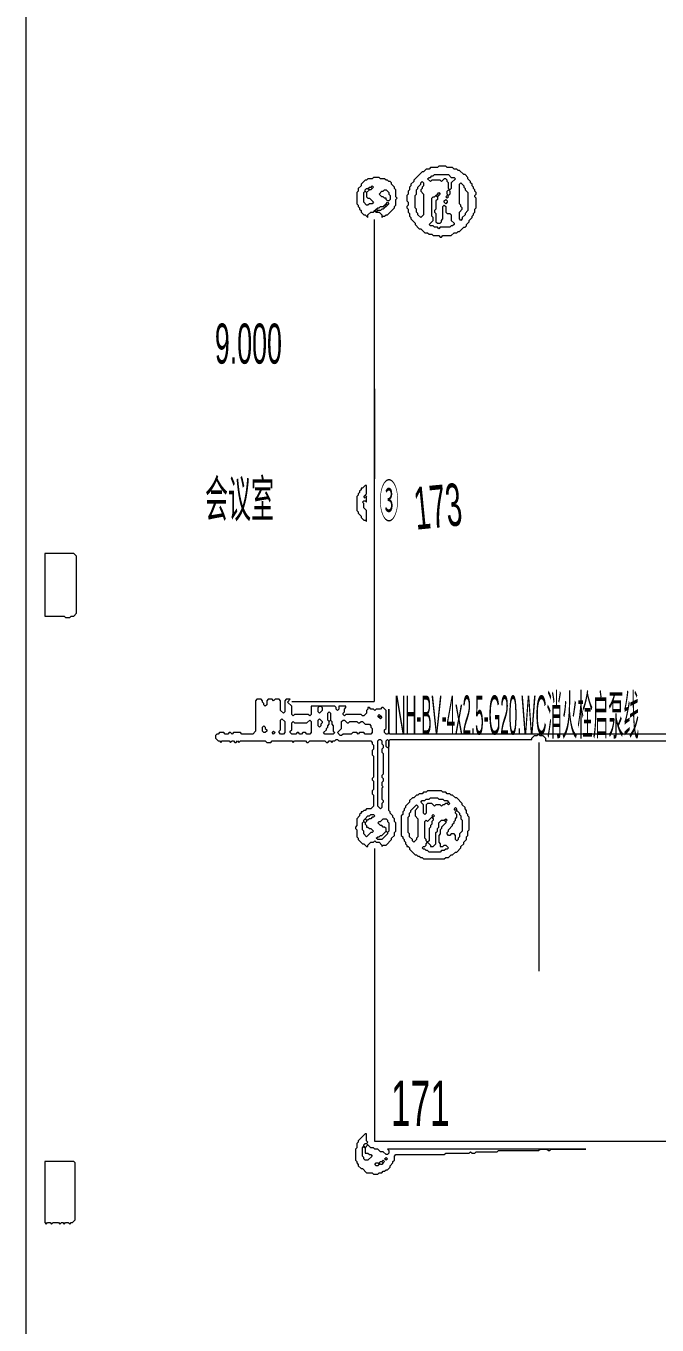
# Model space of a CAD drawing. Header units: millimetres. Extents: x 4 to 412, y 4 to 290.
# Drawn here: x 80.2 to 120, y 99.6 to 181.5 of the extents above; entities that cross this region are included whole.
import ezdxf

# ---------------------------------------------------------------- set-up
doc = ezdxf.new("R2010")
doc.units = ezdxf.units.MM
for name, color, linetype, lineweight in [('OCR_TEXT', 6, 'CONTINUOUS', 0), ('TRACE_STRAIGHT', 5, 'CONTINUOUS', 0), ('TRACE_TEXT_SYMBOL', 6, 'CONTINUOUS', 0)]:
    doc.layers.add(name, color=color, linetype=linetype, lineweight=lineweight)
doc.styles.add('wqy-unicode', font='wqy-unicode')

msp = doc.modelspace()

# ---------------------------------------------------------------- linework, layer by layer
at = {"layer": 'TRACE_STRAIGHT', "color": 5}
for p, q in [((80.174, 186.018), (80.174, 94.318)), ((102.157, 169.331), (102.157, 138.937)), ((102.182, 158.652), (102.182, 152.974)), ((96.945, 138.937), (102.157, 138.937)), ((112.543, 136.339), (112.543, 121.918)), ((102.172, 129.648), (102.172, 111.199)), ((102.172, 111.199), (159.553, 111.199))]:
    msp.add_line(p, q, dxfattribs=at)
at = {"layer": 'TRACE_TEXT_SYMBOL', "color": 6}
for points in [[(106.228, 172.697), (106.14, 172.609), (105.702, 172.609), (105.615, 172.521), (105.439, 172.521), (105.264, 172.346), (105.177, 172.346), (104.651, 171.821), (104.651, 171.733), (104.476, 171.558), (104.476, 171.471), (104.389, 171.383), (104.389, 171.208), (104.301, 171.12), (104.301, 170.945), (104.213, 170.857), (104.213, 170.507), (104.301, 170.42), (104.301, 170.244), (104.213, 170.157), (104.213, 170.069), (104.301, 169.982), (104.301, 169.807), (104.389, 169.719), (104.389, 169.544), (104.476, 169.456), (104.476, 169.369), (104.739, 169.106), (104.739, 169.018), (105.002, 168.756), (105.089, 168.756), (105.352, 168.493), (105.527, 168.493), (105.615, 168.405), (105.79, 168.405), (105.877, 168.318), (106.228, 168.318), (106.315, 168.23), (106.403, 168.23), (106.49, 168.318), (107.016, 168.318), (107.191, 168.493), (107.366, 168.493), (107.454, 168.581), (107.541, 168.581), (107.804, 168.843), (107.892, 168.843), (107.979, 168.931), (107.979, 169.018), (108.154, 169.194), (108.154, 169.281), (108.329, 169.456), (108.329, 169.544), (108.417, 169.631), (108.417, 169.719), (108.505, 169.807), (108.505, 169.982), (108.592, 170.069), (108.592, 170.682), (108.505, 170.77), (108.505, 170.857), (108.592, 170.945), (108.592, 171.033), (108.505, 171.12)], [(108.505, 171.12), (108.505, 171.208), (108.417, 171.295), (108.417, 171.383), (108.329, 171.471), (108.329, 171.558), (108.242, 171.646), (108.242, 171.733), (108.067, 171.908), (108.067, 171.996), (107.892, 172.171), (107.804, 172.171), (107.541, 172.434), (107.454, 172.434), (107.366, 172.521), (107.191, 172.521), (107.103, 172.609), (106.753, 172.609), (106.666, 172.697), (106.228, 172.697)], [(95.368, 138.98), (95.368, 138.718), (95.281, 138.63), (95.193, 138.718), (95.193, 138.805), (95.106, 138.893), (95.106, 138.98), (95.018, 139.068), (94.755, 139.068), (94.668, 138.98), (94.668, 137.054), (94.493, 136.879), (93.792, 136.879), (93.705, 136.966), (93.267, 136.966), (93.179, 136.879), (93.092, 136.966), (93.004, 136.966), (92.916, 136.879), (92.741, 136.879), (92.654, 136.966), (92.391, 136.966), (92.303, 136.879), (92.216, 136.879), (92.128, 136.791), (92.128, 136.616), (92.303, 136.441), (92.391, 136.441), (92.478, 136.353), (92.566, 136.441), (93.004, 136.441), (93.092, 136.353), (93.179, 136.441), (93.267, 136.441), (93.354, 136.353), (93.442, 136.353), (93.529, 136.441), (93.617, 136.353), (93.705, 136.441), (95.281, 136.441), (95.368, 136.353), (95.631, 136.353), (95.719, 136.441), (96.945, 136.441), (97.032, 136.353), (97.12, 136.441), (97.821, 136.441), (97.908, 136.353), (97.996, 136.353), (98.083, 136.441), (99.047, 136.441), (99.134, 136.353), (99.222, 136.353), (99.309, 136.441), (99.397, 136.441), (99.484, 136.353), (99.572, 136.441), (99.66, 136.441), (99.747, 136.528), (99.835, 136.528), (99.922, 136.441), (101.937, 136.441), (102.024, 136.353), (102.024, 136.266)], [(122.079, 136.879), (103.163, 136.879), (103.075, 136.966), (103.075, 138.455), (103.075, 136.966), (102.987, 136.879), (102.9, 136.879), (102.812, 136.966), (102.812, 137.141), (102.9, 137.229), (102.9, 138.367), (102.725, 138.543), (102.637, 138.543), (102.55, 138.455), (102.287, 138.455), (102.199, 138.367), (102.112, 138.455), (101.937, 138.455), (101.849, 138.543), (101.761, 138.543), (101.761, 138.455), (101.674, 138.367), (101.674, 138.192), (101.499, 138.017), (101.411, 138.017), (101.323, 138.105), (100.36, 138.105), (100.273, 138.017), (100.185, 138.105), (100.185, 138.192), (100.273, 138.28), (100.273, 138.455), (100.36, 138.543), (100.36, 138.63), (99.922, 138.63), (99.922, 138.455), (99.835, 138.367), (99.747, 138.455), (99.747, 138.543), (99.66, 138.63), (98.171, 138.63), (98.171, 138.105), (98.083, 138.017), (97.996, 138.105), (97.12, 138.105), (97.032, 138.017), (96.945, 138.105), (96.945, 138.63), (96.682, 138.893), (96.857, 139.068), (96.594, 139.068), (96.507, 138.98), (96.507, 138.28), (96.419, 138.192), (96.244, 138.367), (96.244, 138.98), (96.157, 139.068), (95.894, 139.068), (95.806, 138.98), (95.719, 139.068), (95.456, 139.068), (95.368, 138.98)], [(112.27, 136.791), (112.445, 136.791), (112.533, 136.879), (112.621, 136.791), (112.796, 136.791), (112.971, 136.616), (112.971, 136.441), (122.867, 136.441)], [(102.024, 136.266), (102.112, 136.178), (102.112, 135.915), (102.024, 135.828), (102.024, 135.565), (102.112, 135.477), (102.112, 134.164), (102.024, 134.076), (102.024, 133.989), (102.112, 133.901), (102.112, 133.376), (102.024, 133.288), (102.024, 133.113), (102.112, 133.025), (102.112, 132.325), (101.937, 132.15), (101.674, 132.15), (101.586, 132.062), (101.499, 132.062), (101.411, 131.974), (101.323, 131.974), (101.323, 131.887), (101.236, 131.799), (101.236, 131.712), (101.061, 131.537), (101.061, 131.099), (100.973, 131.011), (100.973, 130.924), (101.061, 130.836), (101.061, 130.398), (101.148, 130.311), (101.148, 130.223), (101.411, 129.96), (101.499, 129.96), (101.674, 129.785), (101.761, 129.785), (101.761, 129.873), (101.937, 130.048), (102.112, 130.048), (102.199, 130.135), (102.287, 130.048), (102.462, 130.048), (102.637, 129.873), (102.637, 129.785), (102.725, 129.873), (102.9, 129.873), (103.25, 130.223), (103.25, 130.311), (103.425, 130.486), (103.425, 130.661), (103.513, 130.748), (103.513, 131.274), (103.425, 131.361), (103.425, 131.537), (103.338, 131.624), (103.338, 131.712), (103.163, 131.887), (103.163, 131.974), (103.075, 132.062), (103.075, 136.441), (103.163, 136.528), (112.095, 136.528), (112.095, 136.616), (112.27, 136.791)], [(105.527, 133.288), (105.439, 133.201), (105.264, 133.201), (105.177, 133.113), (105.002, 133.113), (104.914, 133.025), (104.826, 133.025), (104.651, 132.85), (104.564, 132.85), (104.389, 132.675), (104.389, 132.588), (104.126, 132.325), (104.126, 132.237), (104.038, 132.15), (104.038, 132.062), (103.951, 131.974), (103.951, 131.799), (103.863, 131.712), (103.863, 130.486), (103.951, 130.398), (103.951, 130.311), (104.038, 130.223), (104.038, 130.135), (104.126, 130.048), (104.126, 129.96), (104.213, 129.873), (104.213, 129.785), (104.301, 129.785), (104.389, 129.698), (104.389, 129.61), (104.739, 129.26), (104.826, 129.26), (104.914, 129.172), (105.002, 129.172), (105.089, 129.085), (105.177, 129.085), (105.264, 128.997), (106.578, 128.997), (106.666, 129.085), (106.841, 129.085), (107.016, 129.26), (107.103, 129.26), (107.279, 129.435), (107.366, 129.435), (107.629, 129.698), (107.629, 129.785), (107.804, 129.96), (107.804, 130.048), (107.979, 130.223), (107.979, 130.398), (108.067, 130.486), (108.067, 130.748), (108.154, 130.836), (108.154, 131.624), (108.067, 131.712), (108.067, 131.799), (107.979, 131.887), (107.979, 132.062), (107.892, 132.15), (107.892, 132.237), (107.716, 132.412), (107.716, 132.5), (107.366, 132.85), (107.279, 132.85)], [(107.279, 132.85), (107.103, 133.025), (107.016, 133.025), (106.928, 133.113), (106.753, 133.113), (106.666, 133.201), (106.49, 133.201), (106.403, 133.288), (105.527, 133.288)]]:
    msp.add_lwpolyline(points, dxfattribs=at)
for points in [[(105.877, 172.084), (105.965, 172.171), (106.841, 172.171), (107.016, 171.996), (107.191, 171.996), (107.279, 171.908), (107.016, 171.646), (107.016, 171.295), (106.928, 171.208), (106.841, 171.295), (106.841, 171.646), (106.753, 171.733), (106.753, 171.821), (106.666, 171.908), (106.578, 171.908), (106.403, 171.733), (106.315, 171.821), (105.79, 171.821), (105.702, 171.733), (105.527, 171.908), (105.615, 171.996), (105.702, 171.996), (105.79, 172.084)], [(102.112, 171.996), (102.024, 171.908), (101.761, 171.908), (101.674, 171.821), (101.586, 171.821), (101.323, 171.558), (101.323, 171.471), (101.148, 171.295), (101.148, 171.12), (101.061, 171.033), (101.061, 170.332), (101.148, 170.244), (101.148, 170.157), (101.236, 170.069), (101.236, 169.982), (101.323, 169.894), (101.323, 169.807), (101.499, 169.631), (101.586, 169.631), (101.761, 169.456), (101.761, 169.631), (101.937, 169.807), (102.112, 169.807), (102.199, 169.894), (102.287, 169.807), (102.462, 169.807), (102.637, 169.631), (102.637, 169.456), (102.725, 169.544), (102.812, 169.544), (102.9, 169.631), (102.987, 169.631), (103.425, 170.069), (103.425, 170.157), (103.513, 170.244), (103.513, 170.595), (103.6, 170.682), (103.513, 170.77), (103.513, 171.208), (103.425, 171.295), (103.425, 171.383), (103.25, 171.558), (103.25, 171.646), (103.163, 171.733), (103.075, 171.733), (102.987, 171.821), (102.9, 171.821), (102.812, 171.908), (102.55, 171.908), (102.462, 171.996)], [(101.586, 171.208), (101.674, 171.295), (101.761, 171.295), (101.849, 171.208), (101.674, 171.033), (101.586, 171.12)], [(101.761, 171.295), (101.849, 171.383), (101.937, 171.383), (102.024, 171.295), (101.937, 171.208), (101.849, 171.208)], [(101.937, 171.383), (102.024, 171.471), (102.112, 171.383), (102.024, 171.295)], [(105.089, 171.646), (105.177, 171.733), (105.264, 171.646), (105.264, 171.471), (105.177, 171.383), (105.177, 171.295), (105.089, 171.208), (105.089, 171.12), (105.264, 170.945), (105.264, 169.631), (105.089, 169.456), (104.914, 169.631), (104.914, 169.719), (104.826, 169.807), (104.826, 169.982), (104.739, 170.069), (104.739, 170.857), (104.826, 170.945), (104.826, 171.208), (104.914, 171.295), (104.914, 171.383), (105.089, 171.558)], [(107.541, 171.558), (107.629, 171.646), (107.804, 171.471), (107.804, 171.383), (107.892, 171.295), (107.892, 171.208), (108.067, 171.033), (108.067, 169.894), (107.892, 169.719), (107.892, 169.631), (107.716, 169.456), (107.716, 169.369), (107.629, 169.281), (107.541, 169.369), (107.541, 169.807), (107.716, 169.982), (107.716, 170.069), (107.629, 170.157), (107.629, 170.244), (107.541, 170.332)], [(101.499, 171.033), (101.586, 171.12), (101.674, 171.033), (101.674, 170.77), (101.761, 170.682), (101.849, 170.682), (102.112, 170.42), (102.024, 170.332), (101.849, 170.332), (101.761, 170.244), (101.674, 170.244), (101.499, 170.42)], [(102.725, 171.12), (102.812, 171.208), (102.9, 171.208), (103.075, 171.033), (103.075, 170.945), (103.163, 170.857), (103.163, 170.595), (103.075, 170.507), (102.987, 170.507), (102.9, 170.595), (102.9, 170.682), (102.812, 170.682), (102.725, 170.77), (102.637, 170.77), (102.462, 170.945), (102.637, 171.12)], [(105.965, 170.77), (106.052, 170.857), (106.14, 170.77), (106.14, 170.595), (106.052, 170.507), (106.052, 169.982), (105.965, 169.894), (105.965, 169.807), (106.052, 169.719), (106.052, 169.194), (106.14, 169.106), (106.315, 169.106), (106.403, 169.194), (106.403, 169.281), (106.49, 169.369), (106.49, 170.157), (106.578, 170.244), (106.666, 170.157), (106.666, 169.807), (106.753, 169.719), (106.928, 169.719), (107.016, 169.631), (107.016, 169.281), (107.191, 169.106), (107.191, 169.018), (107.103, 168.931), (107.016, 168.931), (106.928, 168.843), (106.315, 168.843), (106.228, 168.756), (106.14, 168.843), (105.965, 168.843), (105.877, 168.931), (105.702, 168.931), (105.615, 169.018), (105.877, 169.281), (105.877, 169.456), (105.79, 169.544), (105.79, 170.682), (105.877, 170.77)], [(106.052, 170.857), (106.14, 170.945), (106.228, 170.857), (106.14, 170.77)], [(106.14, 170.945), (106.228, 171.033), (106.315, 170.945), (106.228, 170.857)], [(106.578, 170.507), (106.666, 170.595), (106.753, 170.507), (106.753, 170.42), (106.666, 170.332), (106.578, 170.42)], [(106.666, 170.77), (106.753, 170.857), (106.841, 170.77), (106.753, 170.682)], [(106.753, 171.12), (106.841, 171.208), (106.928, 171.12), (106.928, 170.945), (106.841, 170.857), (106.753, 170.945)], [(102.199, 169.894), (102.287, 169.982), (102.374, 169.894), (102.287, 169.807)], [(102.462, 170.069), (102.55, 170.157), (102.725, 170.157), (102.812, 170.069), (102.725, 169.982), (102.637, 169.982), (102.55, 169.894), (102.374, 169.894), (102.287, 169.982), (102.374, 170.069)], [(102.725, 170.157), (102.812, 170.244), (102.9, 170.157), (102.812, 170.069)], [(102.812, 170.244), (102.9, 170.332), (102.987, 170.244), (102.9, 170.157)], [(102.9, 170.332), (102.987, 170.42), (103.075, 170.332), (102.987, 170.244)], [(101.586, 152.554), (101.411, 152.379), (101.323, 152.379), (101.323, 152.292), (101.236, 152.204), (101.236, 152.117), (101.148, 152.029), (101.148, 151.941), (101.061, 151.854), (101.061, 150.978), (101.148, 150.891), (101.148, 150.803), (101.323, 150.628), (101.323, 150.54), (101.499, 150.365), (101.586, 150.365), (101.674, 150.278), (101.674, 150.978), (101.499, 151.153), (101.499, 151.416), (101.411, 151.504), (101.499, 151.591), (101.586, 151.591), (101.674, 151.504), (101.674, 151.854), (101.586, 151.941), (101.674, 152.029), (101.674, 152.554)], [(101.499, 151.854), (101.586, 151.941), (101.674, 151.854), (101.586, 151.766)], [(81.357, 148.263), (81.357, 144.322), (82.583, 144.322), (82.67, 144.235), (82.933, 144.235), (83.02, 144.322), (83.196, 144.322), (83.371, 144.498), (83.371, 148.088), (83.196, 148.263)], [(98.609, 138.543), (98.696, 138.63), (98.784, 138.63), (98.871, 138.543), (98.871, 138.367), (98.696, 138.192), (98.609, 138.28)], [(96.244, 137.754), (96.332, 137.842), (96.507, 137.667), (96.507, 136.966), (96.419, 136.879), (96.244, 136.879), (96.157, 136.966), (96.157, 137.054), (96.244, 137.141)], [(98.083, 137.754), (98.171, 137.667), (98.171, 136.966), (98.083, 136.879), (97.908, 136.879), (97.821, 136.966), (97.645, 136.966), (97.558, 136.879), (97.47, 136.879), (97.383, 136.966), (97.295, 136.966), (97.207, 136.879), (96.945, 136.879), (96.857, 136.966), (96.857, 137.054), (96.945, 137.141), (96.945, 137.579), (97.032, 137.667), (97.12, 137.579), (97.908, 137.579)], [(98.609, 137.754), (98.696, 137.842), (98.871, 137.667), (98.871, 137.579), (98.784, 137.492), (98.784, 137.404), (98.696, 137.317), (98.609, 137.404)], [(99.309, 137.667), (99.397, 137.754), (99.484, 137.667), (99.484, 137.492), (99.572, 137.404), (99.572, 137.054), (99.66, 136.966), (99.572, 136.879), (99.047, 136.879), (98.959, 136.966), (99.134, 137.141), (99.134, 137.229), (99.222, 137.317), (99.222, 137.404), (99.309, 137.492)], [(99.222, 138.192), (99.309, 138.28), (99.397, 138.192), (99.397, 137.754), (99.309, 137.667), (99.222, 137.754)], [(100.097, 137.667), (100.185, 137.754), (100.273, 137.754), (100.448, 137.579), (100.535, 137.579), (100.623, 137.667), (101.061, 137.667), (101.148, 137.579), (101.236, 137.579), (101.323, 137.667), (101.411, 137.667), (101.586, 137.492), (101.849, 137.492), (101.937, 137.404), (101.937, 137.317), (102.024, 137.229), (102.024, 136.966), (101.937, 136.879), (101.586, 136.879), (101.499, 136.966), (101.236, 136.966), (101.148, 136.879), (101.061, 136.966), (100.798, 136.966), (100.71, 136.879), (100.185, 136.879), (100.097, 136.791), (100.01, 136.791), (99.835, 136.966), (100.097, 137.229)], [(102.374, 138.017), (102.462, 138.105), (102.55, 138.017), (102.462, 137.93)], [(102.462, 137.93), (102.55, 138.017), (102.637, 137.93), (102.55, 137.842)], [(95.106, 137.317), (95.193, 137.404), (95.281, 137.317), (95.281, 137.229), (95.368, 137.141), (95.368, 137.054), (95.281, 136.966), (95.193, 136.966), (95.106, 137.054)], [(95.719, 136.966), (95.806, 137.054), (95.894, 136.966), (95.806, 136.879)], [(102.374, 136.441), (102.462, 136.528), (102.55, 136.528), (102.637, 136.441), (102.637, 136.266), (102.725, 136.178), (102.725, 136.003), (102.637, 135.915), (102.637, 135.74), (102.725, 135.653), (102.725, 134.339), (102.637, 134.251), (102.637, 134.164), (102.725, 134.076), (102.725, 133.901), (102.637, 133.814), (102.637, 133.638), (102.725, 133.551), (102.637, 133.463), (102.637, 132.763), (102.725, 132.675), (102.725, 132.588), (102.637, 132.5), (102.637, 132.237), (102.55, 132.15), (102.374, 132.325)], [(102.9, 136.441), (102.987, 136.528), (103.075, 136.441), (103.075, 136.09), (102.987, 136.003), (102.9, 136.09)], [(105.615, 132.763), (105.702, 132.85), (106.14, 132.85), (106.228, 132.763), (106.49, 132.763), (106.578, 132.675), (106.753, 132.675), (106.841, 132.588), (106.753, 132.5), (106.666, 132.5), (106.578, 132.412), (106.49, 132.412), (106.403, 132.325), (106.315, 132.412), (106.052, 132.412), (105.965, 132.325), (105.79, 132.5), (105.527, 132.5), (105.439, 132.412), (105.439, 131.887), (105.352, 131.799), (105.264, 131.887), (105.264, 132.412), (105.089, 132.588), (105.177, 132.675), (105.352, 132.675), (105.439, 132.763)], [(104.826, 132.412), (104.914, 132.325), (104.914, 132.237), (104.739, 132.062), (104.739, 131.712), (104.914, 131.537), (104.914, 130.398), (104.826, 130.311), (104.826, 130.223), (104.651, 130.048), (104.564, 130.135), (104.564, 130.223), (104.389, 130.398), (104.389, 130.573), (104.301, 130.661), (104.301, 131.624), (104.389, 131.712), (104.389, 131.887), (104.476, 131.974), (104.476, 132.062)], [(106.753, 132.5), (106.841, 132.588), (106.928, 132.5), (106.841, 132.412)], [(107.279, 131.974), (107.366, 132.062), (107.541, 131.887), (107.541, 131.799), (107.629, 131.712), (107.629, 131.537), (107.716, 131.449), (107.716, 130.748), (107.541, 130.573), (107.541, 130.398), (107.454, 130.311), (107.454, 130.223), (107.366, 130.135), (107.279, 130.223), (107.279, 130.486), (107.191, 130.573), (107.016, 130.573), (106.928, 130.486), (106.841, 130.486), (106.753, 130.573), (106.753, 130.661), (106.841, 130.748), (106.841, 130.836), (107.103, 131.099), (107.103, 131.186), (107.191, 131.274), (107.191, 131.361), (107.279, 131.449), (107.279, 131.537), (107.366, 131.624), (107.366, 131.799), (107.279, 131.887)], [(107.191, 132.15), (107.279, 132.237), (107.366, 132.15), (107.279, 132.062)], [(101.411, 131.274), (101.499, 131.361), (101.586, 131.274), (101.586, 131.186), (101.674, 131.099), (101.674, 131.011), (101.761, 131.011), (101.849, 130.924), (101.937, 130.924), (102.112, 130.748), (102.024, 130.661), (101.937, 130.661), (101.674, 130.398), (101.499, 130.573), (101.499, 130.748), (101.411, 130.836)], [(101.499, 131.449), (101.586, 131.537), (101.674, 131.449), (101.674, 131.361), (101.586, 131.274), (101.499, 131.361)], [(101.849, 131.712), (101.937, 131.799), (102.112, 131.799), (102.199, 131.712), (102.112, 131.624), (102.024, 131.624), (101.937, 131.537), (101.849, 131.537), (101.761, 131.449), (101.674, 131.449), (101.586, 131.537), (101.761, 131.712)], [(102.725, 131.537), (102.9, 131.537), (102.987, 131.449), (102.987, 131.361), (103.075, 131.274), (103.075, 130.748), (102.987, 130.661), (102.9, 130.748), (102.9, 130.924), (102.812, 131.011), (102.725, 131.011), (102.637, 131.099), (102.55, 131.099), (102.374, 131.274), (102.462, 131.361), (102.55, 131.361)], [(106.403, 131.449), (106.578, 131.449), (106.666, 131.361), (106.666, 131.274), (106.403, 131.011), (106.403, 130.924), (106.315, 130.836), (106.315, 130.573), (106.228, 130.486), (106.228, 130.048), (106.315, 129.96), (106.315, 129.785), (106.49, 129.785), (106.578, 129.873), (106.666, 129.873), (106.841, 129.698), (106.753, 129.61), (106.666, 129.61), (106.578, 129.522), (106.403, 129.522), (106.315, 129.435), (105.615, 129.435), (105.527, 129.522), (105.439, 129.522), (105.352, 129.61), (105.264, 129.61), (105.177, 129.698), (105.264, 129.785), (105.352, 129.785), (105.439, 129.873), (105.439, 129.96), (105.527, 130.048), (105.702, 129.873), (105.702, 129.785), (105.877, 129.785), (106.052, 129.96), (106.052, 130.661), (106.14, 130.748), (106.14, 130.924), (106.228, 131.011), (106.228, 131.274)], [(105.79, 131.624), (105.877, 131.537), (105.877, 131.449), (105.79, 131.361), (105.79, 131.186), (105.702, 131.099), (105.702, 131.011), (105.615, 130.924), (105.615, 130.135), (105.527, 130.048), (105.439, 130.135), (105.439, 130.223), (105.352, 130.311), (105.352, 131.361), (105.439, 131.449), (105.527, 131.361)], [(105.79, 131.712), (105.877, 131.799), (105.965, 131.712), (105.877, 131.624)], [(106.578, 131.449), (106.666, 131.537), (106.753, 131.449), (106.666, 131.361)], [(102.9, 130.748), (102.987, 130.661), (102.987, 130.573), (102.637, 130.223), (102.374, 130.223), (102.287, 130.311), (102.374, 130.398), (102.462, 130.398), (102.55, 130.486), (102.637, 130.486)], [(101.586, 111.657), (101.148, 111.219), (101.148, 111.132), (101.061, 111.044), (101.061, 110.782), (100.973, 110.694), (100.973, 109.993), (101.061, 109.906), (101.061, 109.818), (101.148, 109.731), (101.148, 109.643), (101.323, 109.468), (101.411, 109.468), (101.674, 109.205), (102.024, 109.205), (102.112, 109.118), (102.374, 109.118), (102.462, 109.205), (102.637, 109.205), (102.725, 109.293), (102.812, 109.293), (102.9, 109.38), (102.987, 109.38), (103.163, 109.555), (103.163, 109.643), (103.338, 109.818), (103.338, 109.906), (103.425, 109.993), (103.425, 110.256), (103.513, 110.344), (106.578, 110.344), (106.666, 110.431), (108.154, 110.431), (108.242, 110.519), (108.329, 110.431), (108.505, 110.431), (108.592, 110.519), (109.906, 110.519), (109.993, 110.606), (112.533, 110.606), (112.621, 110.694), (113.058, 110.694), (113.146, 110.606), (113.234, 110.606), (113.321, 110.694), (115.511, 110.694), (102.987, 110.694), (103.075, 110.606), (103.075, 110.431), (102.987, 110.344), (102.9, 110.344), (102.725, 110.519), (102.55, 110.519), (102.374, 110.694), (102.199, 110.694), (102.112, 110.782), (101.937, 110.782), (101.674, 111.044), (101.761, 111.132), (101.674, 111.219), (101.674, 111.657)], [(101.411, 110.782), (101.499, 110.869), (101.586, 110.782), (101.586, 110.431), (101.761, 110.431), (101.849, 110.344), (101.937, 110.344), (102.024, 110.256), (101.761, 109.993), (101.586, 109.993), (101.499, 110.081), (101.499, 110.168), (101.411, 110.256)], [(101.499, 110.957), (101.586, 111.044), (101.674, 111.044), (101.761, 110.957), (101.586, 110.782), (101.499, 110.869)], [(81.357, 109.906), (81.357, 106.052), (81.444, 105.965), (81.532, 106.052), (81.707, 106.052), (81.794, 105.965), (81.882, 106.052), (82.232, 106.052), (82.32, 105.965), (82.407, 106.052), (82.495, 106.052), (82.583, 105.965), (82.67, 106.052), (82.845, 106.052), (82.933, 105.965), (83.02, 106.052), (83.108, 106.052), (83.283, 106.228), (83.283, 109.818), (83.196, 109.906)], [(102.199, 109.731), (102.287, 109.818), (102.374, 109.818), (102.462, 109.731), (102.374, 109.643), (102.287, 109.643)], [(102.462, 109.818), (102.55, 109.906), (102.637, 109.906), (102.725, 109.818), (102.637, 109.731), (102.55, 109.731)], [(102.637, 109.906), (102.725, 109.993), (102.812, 109.906), (102.725, 109.818)], [(102.812, 110.081), (102.9, 110.168), (102.987, 110.081), (102.9, 109.993)]]:
    msp.add_lwpolyline(points, close=True, dxfattribs=at)

# ---------------------------------------------------------------- texts
at = {"layer": 'OCR_TEXT', "color": 6, "style": 'wqy-unicode'}
for s, height, width, p in [('9.000', 2.5274, 0.500374, (92.098, 160.244)), ('会议室', 2.3225, 0.4575, (91.479, 150.569)), ('③', 2.118, 0.423816, (102.475, 150.528)), ('NH-BV-4x2.5-G20.WC消火栓启泵线', 2.45909, 0.290007, (103.44, 136.848)), ('171', 2.8689, 0.581437, (103.203, 112.146))]:
    msp.add_text(s, height=height, dxfattribs=dict(at, width=width)).set_placement(p)
at = {"layer": 'OCR_TEXT', "color": 6, "style": 'wqy-unicode', "width": 0.501548}
msp.add_text('173', height=2.678, rotation=5.5722, dxfattribs=at).set_placement((104.807, 149.766))

doc.saveas('drawing.dxf')
